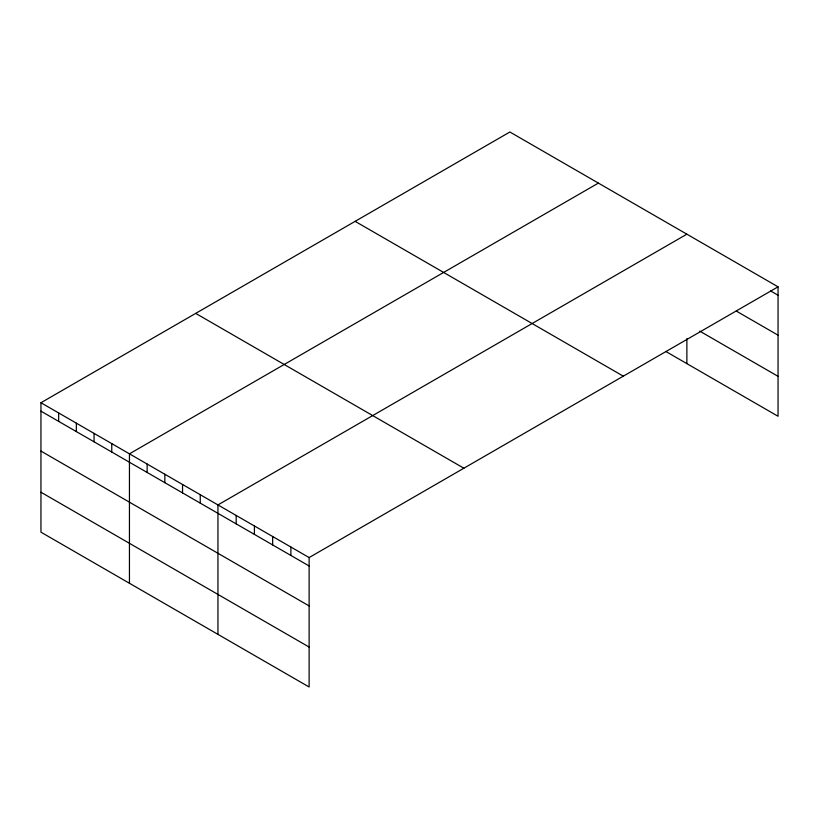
<?xml version="1.0" encoding="UTF-8"?>
<svg xmlns="http://www.w3.org/2000/svg" width="819" height="819" viewBox="0 0 819 819"><rect width="100%" height="100%" fill="white"/><g stroke="black" fill="none" stroke-linecap="round" stroke-linejoin="round"><path stroke-width="1.23" d="M778.05 286.824L309.121 557.565L309.121 686.998L40.95 532.176L40.95 402.733L509.879 132.002L778.05 286.824L778.05 416.267L665.857 351.494M598.372 183.098L129.443 453.828L129.443 583.261M686.875 234.183L217.946 504.924L217.946 634.356M770.546 290.909L778.05 295.239M736.22 311.025L778.05 335.176M699.743 331.122L778.05 376.33M355.129 221.345L623.3 376.167M195.7 313.39L463.871 468.222M40.95 402.733L309.121 557.565M40.95 411.148L309.121 565.98M40.95 451.085L309.121 605.917M40.95 492.229L309.121 647.061M686.875 338.667L686.875 363.626M290.888 547.031L290.888 555.446M272.655 536.506L272.655 544.922M254.412 525.972L254.412 534.387M236.179 515.448L236.179 523.863M200.245 494.696L200.245 503.112M182.545 484.479L182.545 492.895M164.844 474.262L164.844 482.678M147.144 464.045L147.144 472.461M111.753 443.611L111.753 452.027M94.052 433.394L94.052 441.799M76.351 423.167L76.351 431.582M58.651 412.95L58.651 421.365"/></g></svg>
